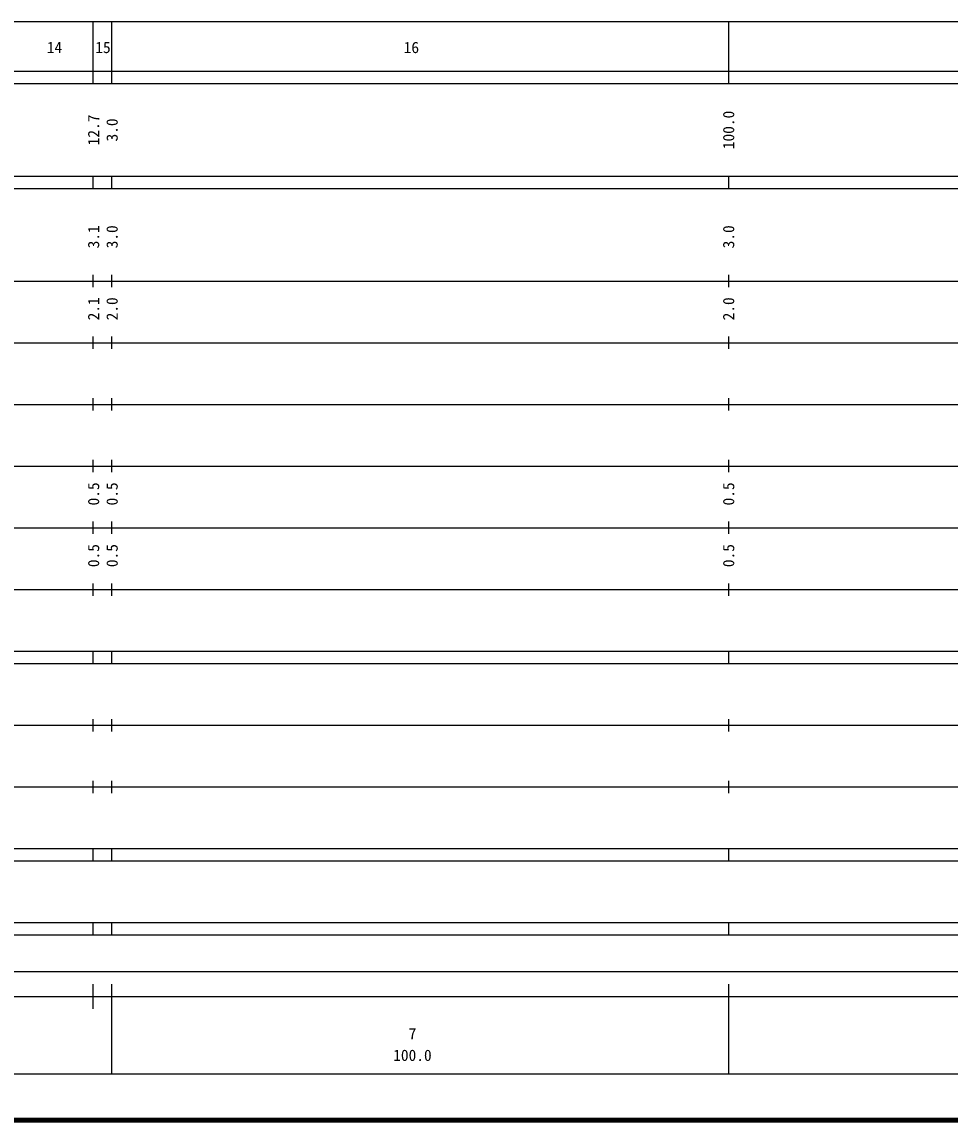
# Model space of a CAD drawing. Units: millimetres on the paper, enlarged 1000 times. Extents: x 39750 to 680000, y 20000 to 380250.
# Drawn here: x 253431 to 403877, y 20000 to 198000 of the extents above; entities that cross this region are included whole.
import ezdxf
from ezdxf.enums import TextEntityAlignment as Align

# ---------------------------------------------------------------- set-up
doc = ezdxf.new("R2010")
doc.units = ezdxf.units.MM
doc.header["$LTSCALE"] = 1000
doc.layers.add('M-TTL', color=2, linetype='Continuous', lineweight=140)
doc.layers.add('M-TTL-BAND', color=7, linetype='Continuous', lineweight=25)
doc.styles.add('ＭＳ ゴシック', font='')
doc.styles.get('ＭＳ ゴシック').set_extended_font_data('MS Gothic')

msp = doc.modelspace()

# ---------------------------------------------------------------- linework, layer by layer
at = {"layer": 'M-TTL'}
msp.add_line((40000, 20000), (680000, 20000), dxfattribs=at)
at = {"layer": 'M-TTL-BAND'}
for p, q in [((574000, 198000), (68000, 198000)), ((265000, 188000), (265000, 198000)), ((268000, 188000), (268000, 198000)), ((368000, 188000), (368000, 198000)), ((40000, 190000), (579000, 190000)), ((40000, 188000), (579000, 188000)), ((40000, 173000), (579000, 173000)), ((265000, 171000), (265000, 173000)), ((268000, 171000), (268000, 173000)), ((368000, 171000), (368000, 173000)), ((40000, 171000), (579000, 171000)), ((265000, 155000), (265000, 157000)), ((268000, 155000), (268000, 157000)), ((368000, 155000), (368000, 157000)), ((40000, 156000), (579000, 156000)), ((46000, 146000), (579000, 146000)), ((265000, 145000), (265000, 147000)), ((268000, 145000), (268000, 147000)), ((368000, 145000), (368000, 147000)), ((52000, 136000), (579000, 136000)), ((265000, 135000), (265000, 137000)), ((268000, 135000), (268000, 137000)), ((368000, 135000), (368000, 137000)), ((265000, 125000), (265000, 127000)), ((268000, 125000), (268000, 127000)), ((368000, 125000), (368000, 127000)), ((46000, 126000), (579000, 126000)), ((52000, 116000), (579000, 116000)), ((265000, 115000), (265000, 117000)), ((268000, 115000), (268000, 117000)), ((368000, 115000), (368000, 117000)), ((265000, 105000), (265000, 107000)), ((268000, 105000), (268000, 107000)), ((368000, 105000), (368000, 107000)), ((46000, 106000), (579000, 106000)), ((40000, 96000), (579000, 96000)), ((265000, 94000), (265000, 96000)), ((268000, 94000), (268000, 96000)), ((368000, 94000), (368000, 96000)), ((40000, 94000), (579000, 94000)), ((49000, 84000), (579000, 84000)), ((265000, 83000), (265000, 85000)), ((268000, 83000), (268000, 85000)), ((368000, 83000), (368000, 85000)), ((265000, 73000), (265000, 75000)), ((268000, 73000), (268000, 75000)), ((368000, 73000), (368000, 75000)), ((40000, 74000), (579000, 74000)), ((40000, 64000), (579000, 64000)), ((265000, 62000), (265000, 64000)), ((268000, 62000), (268000, 64000)), ((368000, 62000), (368000, 64000)), ((40000, 62000), (579000, 62000)), ((40000, 52000), (579000, 52000)), ((265000, 50000), (265000, 52000)), ((268000, 50000), (268000, 52000)), ((368000, 50000), (368000, 52000)), ((40000, 50000), (579000, 50000)), ((570986, 44000), (71000, 44000)), ((265000, 38000), (265000, 42000)), ((268000, 27500), (268000, 42000)), ((368000, 27500), (368000, 42000)), ((40000, 40000), (579000, 40000)), ((68000, 27500), (579000, 27500))]:
    msp.add_line(p, q, dxfattribs=at)

# ---------------------------------------------------------------- texts
at = {"layer": 'M-TTL-BAND', "style": 'ＭＳ ゴシック'}
for s, p in [('14', (257462, 192405)), ('15', (265312, 192405)), ('16', (315312, 192405)), ('7', (316112, 32523)), ('100.0', (313612, 29033))]:
    msp.add_text(s, height=1833, dxfattribs=at).set_placement(p, align=Align.BOTTOM_LEFT)
for s, p in [('100.0', (369442, 177375)), ('12.7', (266500, 178000)), ('3.0', (269500, 178625)), ('3.1', (266500, 161299)), ('3.0', (269500, 161299)), ('3.0', (369442, 161299)), ('2.1', (266500, 149625)), ('2.0', (269500, 149625)), ('2.0', (369442, 149625)), ('0.5', (266500, 119625)), ('0.5', (269500, 119625)), ('0.5', (369442, 119625)), ('0.5', (266500, 109625)), ('0.5', (269500, 109625)), ('0.5', (369442, 109625))]:
    msp.add_text(s, height=1833, rotation=90, dxfattribs=at).set_placement(p, align=Align.BOTTOM_LEFT)

doc.saveas('drawing.dxf')
